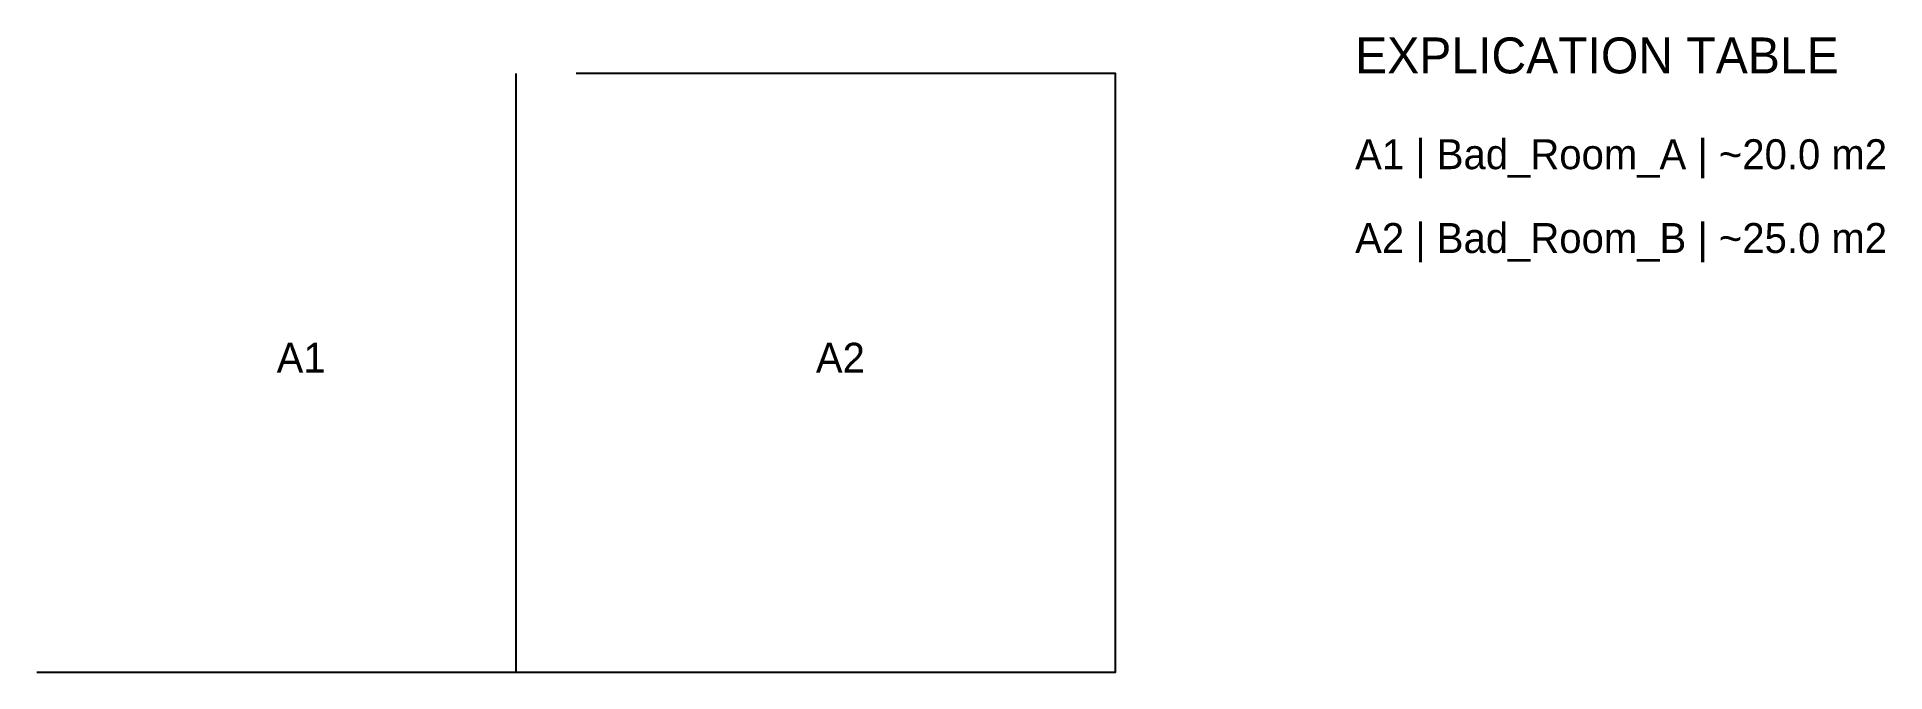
# Model space of a CAD drawing. Header units: metres. Extents: x 0 to 15.4, y 0 to 5.3.
import ezdxf

# ---------------------------------------------------------------- set-up
doc = ezdxf.new("R2010")
doc.units = ezdxf.units.M
doc.layers.add('EXPLICATION', color=7, linetype='CONTINUOUS')

msp = doc.modelspace()

# ---------------------------------------------------------------- linework, layer by layer
for points in [[(0, 0), (4, 0), (4, 5)], [(4, 0), (9, 0), (9, 5), (4.5, 5)]]:
    msp.add_lwpolyline(points)

# ---------------------------------------------------------------- texts
at = {"layer": 'EXPLICATION'}
for s, height, p in [('EXPLICATION TABLE', 0.3, (11, 5)), ('A1 | Bad_Room_A | ~20.0 m2', 0.25, (11, 4.2)), ('A2 | Bad_Room_B | ~25.0 m2', 0.25, (11, 3.5)), ('A1', 0.25, (2, 2.5)), ('A2', 0.25, (6.5, 2.5))]:
    msp.add_text(s, height=height, dxfattribs=at).set_placement(p)

doc.saveas('drawing.dxf')
